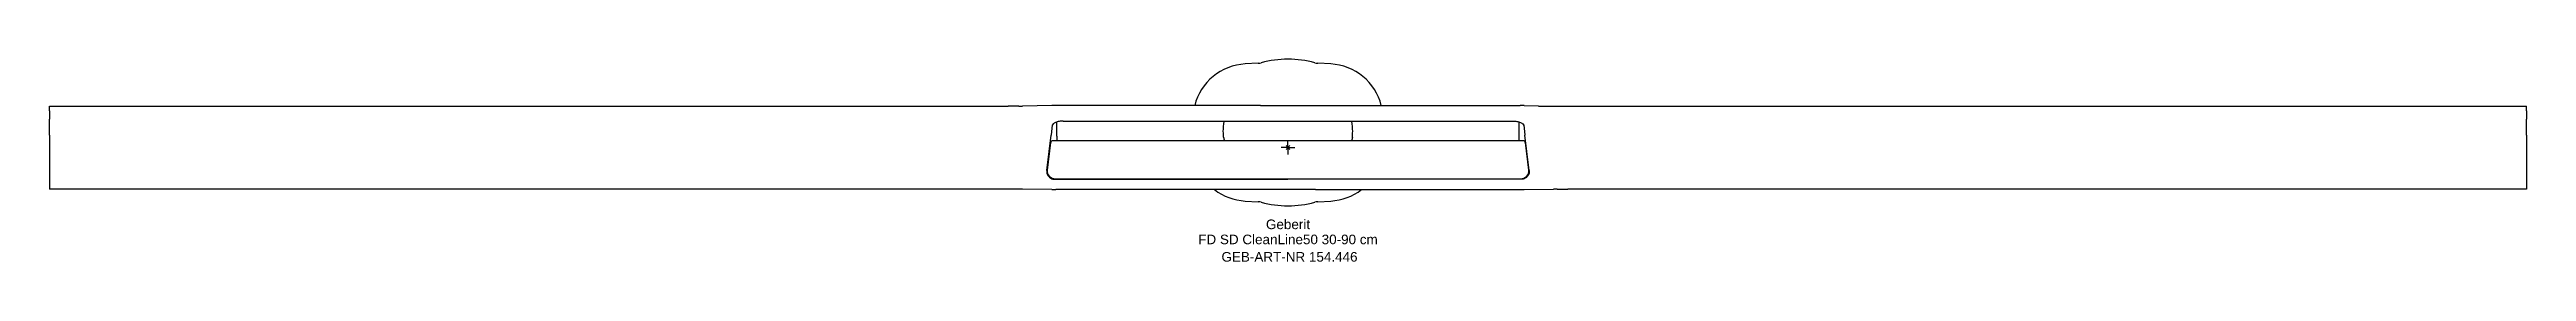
# Model space of a CAD drawing. Header units: millimetres. Extents: x -450 to 450, y -42 to 32.
import ezdxf
from ezdxf.enums import TextEntityAlignment as Align

# ---------------------------------------------------------------- set-up
doc = ezdxf.new("R2010")
doc.units = ezdxf.units.MM
doc.layers.get('0').update_dxf_attribs({"linetype": 'CONTINUOUS'})
for name, color, linetype, lineweight in [('Arbeitspunkt(DIN)', 7, 'CONTINUOUS', 25), ('GEB-ART-NR', 1, 'CONTINUOUS', 18), ('GEB-BEZUG', 2, 'CONTINUOUS', 25), ('GEB-TEXT', 5, 'CONTINUOUS', 18)]:
    doc.layers.add(name, color=color, linetype=linetype, lineweight=lineweight)
doc.layers.add('GEB-KONTUR-A', color=5, linetype='CONTINUOUS')
doc.styles.get("Standard").update_dxf_attribs({"font": 'arial.ttf'})

# ---------------------------------------------------------------- blocks, each defined once
blk = doc.blocks.new('Einfügepunkt')
at = {"layer": 'GEB-BEZUG'}
for p, q in [((-0.71, -0.71), (0.71, 0.71)), ((-0.71, 0.71), (0.71, -0.71))]:
    blk.add_line(p, q, dxfattribs=at)

msp = doc.modelspace()

# ---------------------------------------------------------------- linework, layer by layer
at = {"layer": 'Arbeitspunkt(DIN)', "ltscale": 5}
for q in [(-2.5, 0), (0, 2.5), (0, -2.5), (2.5, 0)]:
    msp.add_line((0, 0), q, dxfattribs=at)
at = {"layer": 'GEB-KONTUR-A', "ltscale": 5}
for p, q in [((-10.82, 30.73), (-15.53, 30.49)), ((15.53, 30.49), (10.82, 30.73)), ((-450, 15.15), (-102, 15.15)), ((-450, 15.03), (-450, 15.15)), ((-450, 15.15), (-450, 15.15)), ((-450, 13.33), (-450, 15.03)), ((-450, 13.33), (-450, 11.93)), ((-450, 11.93), (-450, 10.41)), ((-450, 8.31), (-450, 10.41)), ((-102, 15.15), (-102, 15.15)), ((-102, 15.15), (-102, 15.11)), ((-97.83, 15.11), (-101.7, 15.11)), ((-85.79, 15.3), (-96.41, 15.12)), ((-10, 15.31), (-84.37, 15.31)), ((-84, 4.18), (-84, 9.32)), ((-81.67, 9.65), (81.67, 9.65)), ((10, 15.31), (84.37, 15.31)), ((84, 4.18), (84, 9.32)), ((85.79, 15.3), (91, 15.21)), ((91, 15.21), (91, 15.14)), ((93, 15.11), (101.7, 15.11)), ((102, 15.15), (450, 15.15)), ((102, 15.15), (102, 15.15)), ((102, 15.15), (102, 15.11)), ((450, 15.03), (450, 15.15)), ((450, 15.15), (450, 15.15)), ((450, 13.33), (450, 15.03)), ((450, 13.33), (450, 11.93)), ((450, 11.93), (450, 10.41)), ((450, 8.31), (450, 10.41)), ((-450, 4.57), (-450, 8.31)), ((-450, 4.57), (-450, -13.09)), ((-87.68, -8.34), (-86.1, 4.57)), ((-86.24, 1.83), (-87.47, -8.27)), ((-85.65, 8.31), (-86.1, 4.57)), ((85.48, 2.5), (-85.48, 2.5)), ((-84, 4.18), (-84, 2.5)), ((84, 2.5), (84, 4.18)), ((85.65, 8.31), (86.1, 4.57)), ((87.68, -8.34), (86.1, 4.57)), ((87.47, -8.27), (86.24, 1.83)), ((450, 4.57), (450, 8.31)), ((450, 4.57), (450, -13.09)), ((-87.49, -9.29), (-87.49, -8.58)), ((87.49, -9.29), (87.49, -8.58)), ((-450, -13.09), (-450, -13.19)), ((-450, -13.19), (-450, -13.23)), ((-450, -13.23), (-450, -13.33)), ((-450, -13.33), (-450, -13.68)), ((-450, -13.68), (-450, -13.78)), ((-450, -13.78), (-450, -15.02)), ((-450, -15.02), (-450, -15.03)), ((-450, -15.03), (-450, -15.04)), ((-450, -15.04), (-450, -15.15)), ((-102, -15.15), (-450, -15.15)), ((-450, -15.15), (-450, -15.15)), ((-102, -15.15), (-102, -15.11)), ((-102, -15.15), (-102, -15.15)), ((-97.83, -15.11), (-101.7, -15.11)), ((-85.79, -15.3), (-96.41, -15.12)), ((-84.49, -11.39), (84.49, -11.39)), ((-10, -15.31), (-84.37, -15.31)), ((10, -15.31), (84.37, -15.31)), ((85.79, -15.3), (96.41, -15.12)), ((97.83, -15.11), (101.7, -15.11)), ((102, -15.15), (102, -15.11)), ((450, -15.15), (102, -15.15)), ((102, -15.15), (102, -15.15)), ((450, -13.09), (450, -13.19)), ((450, -13.19), (450, -13.23)), ((450, -13.23), (450, -13.33)), ((450, -13.33), (450, -13.68)), ((450, -13.68), (450, -13.78)), ((450, -13.78), (450, -15.02)), ((450, -15.02), (450, -15.03)), ((450, -15.03), (450, -15.04)), ((450, -15.04), (450, -15.15)), ((450, -15.15), (450, -15.15)), ((-15.53, -19.49), (-10.82, -19.73)), ((10.82, -19.73), (15.53, -19.49))]:
    msp.add_line(p, q, dxfattribs=at)
for centre, radius, start, end in [((-14.48, 10.51), 20, 93, 166.11127), ((-11.08, 35.73), 5, 273, 285.15152), ((0, -5.2), 37.4, 74.84848, 105.15152), ((11.08, 35.73), 5, 254.84848, 267), ((14.48, 10.51), 20, 13.88873, 87), ((-14.48, 0.49), 20, 232.18898, 267), ((14.48, 0.49), 20, 273, 307.81102), ((-11.08, -24.73), 5, 74.84848, 87), ((0, 16.2), 37.4, 254.84848, 285.15152), ((11.08, -24.73), 5, 93, 105.15152)]:
    msp.add_arc(centre, radius, start, end, dxfattribs=at)
for centre, major_axis, ratio, start_param, end_param in [((-101.7, 15.11), (-0.3, 0), 0.017455, 0, 1.570796), ((-97.83, 15.14), (2, 0), 0.017455, 4.712389, 5.497787), ((-84.37, 15.28), (-2, 0), 0.01745, 4.712389, 5.497939), ((0, 15.73), (-26, 0), 0.017455, 1.176005, 1.965587), ((84.37, 15.28), (2, 0), 0.01745, 0.785246, 1.570796), ((93, 15.14), (2, 0), 0.017455, 3.141595, 4.712388), ((101.7, 15.11), (0.3, 0), 0.017455, 4.712389, 6.283185), ((-85.49, 1.75), (-0.621, -0.428), 0.984952, 4.101633, 5.565851), ((85.49, 1.75), (0.621, -0.428), 0.984952, 0.717334, 2.181553), ((-84.49, -8.58), (-3, 0), 0.935444, 6.169739, 7.853982), ((84.49, -8.58), (3, 0), 0.935444, 4.712389, 6.396632), ((-101.7, -15.11), (-0.3, 0), 0.017455, 4.712389, 6.283185), ((-97.83, -15.14), (2, 0), 0.017455, 0.785398, 1.570796), ((-84.49, -9.29), (-3, 0), 0.935444, 0, 0.199407), ((-84.37, -15.28), (-2, 0), 0.01745, 0.785246, 1.570796), ((0, -15.73), (-26, 0), 0.017455, 4.317598, 5.10718), ((84.37, -15.28), (2, 0), 0.01745, 4.712389, 5.497939), ((84.49, -9.29), (3, 0), 0.935444, 6.083779, 6.283185), ((97.83, -15.14), (-2, 0), 0.017455, 4.712389, 5.497787), ((101.7, -15.11), (0.3, 0), 0.017455, 0, 1.570796)]:
    msp.add_ellipse(centre, major_axis=major_axis, ratio=ratio, start_param=start_param, end_param=end_param, dxfattribs=at)
for points, knots in [([(-81.67, 9.65), (-82.18, 9.65), (-82.67, 9.61), (-83.14, 9.53), (-83.62, 9.44), (-84.06, 9.32), (-84.43, 9.16), (-84.8, 9.01), (-85.09, 8.83), (-85.31, 8.63), (-85.53, 8.42), (-85.66, 8.19), (-85.69, 7.96)], [0, 0, 0, 0, 0.1504137, 0.1504137, 0.1504137, 0.3043354, 0.3043354, 0.3043354, 0.4539278, 0.4539278, 0.4539278, 0.6106001, 0.6106001, 0.6106001, 0.6106001]), ([(-23.41, 3.82), (-23.47, 4.52), (-23.5, 5.21), (-23.5, 5.9), (-23.5, 7.09), (-23.41, 8.32), (-23.22, 9.54)], [-0.2055085, -0.2055085, -0.2055085, -0.2055085, 0, 0, 0, 0.3575213, 0.3575213, 0.3575213, 0.3575213]), ([(23.41, 3.82), (23.47, 4.52), (23.5, 5.21), (23.5, 7.09), (23.41, 8.32), (23.22, 9.54)], [7.0246193, 7.0246193, 7.0246193, 7.0246193, 7.2301278, 7.2301278, 7.5876492, 7.5876492, 7.5876492, 7.5876492]), ([(81.67, 9.65), (82.18, 9.65), (82.67, 9.61), (83.14, 9.53), (83.62, 9.44), (84.06, 9.32), (84.43, 9.16), (84.8, 9.01), (85.09, 8.83), (85.31, 8.63), (85.53, 8.42), (85.66, 8.19), (85.69, 7.96)], [0, 0, 0, 0, 0.1504044, 0.1504044, 0.1504044, 0.3043262, 0.3043262, 0.3043262, 0.453923, 0.453923, 0.453923, 0.6106, 0.6106, 0.6106, 0.6106]), ([(-87.68, -8.34), (-87.72, -8.71), (-87.69, -9.09), (-87.58, -9.45), (-87.47, -9.81), (-87.29, -10.16), (-87.04, -10.45), (-86.79, -10.75), (-86.48, -11), (-86.13, -11.19), (-85.9, -11.31), (-85.65, -11.41), (-85.39, -11.47), (-85.13, -11.54), (-84.86, -11.57), (-84.59, -11.57)], [-0.5237491, -0.5237491, -0.5237491, -0.5237491, -0.4040557, -0.4040557, -0.4040557, -0.2821778, -0.2821778, -0.2821778, -0.1614782, -0.1614782, -0.1614782, -0.0806114, -0.0806114, -0.0806114, 0, 0, 0, 0]), ([(87.68, -8.34), (87.72, -8.71), (87.69, -9.09), (87.58, -9.45), (87.47, -9.81), (87.29, -10.16), (87.04, -10.45), (86.79, -10.75), (86.48, -11), (86.13, -11.19), (85.9, -11.31), (85.65, -11.41), (85.39, -11.47), (85.13, -11.54), (84.86, -11.57), (84.59, -11.57)], [0, 0, 0, 0, 0.1197057, 0.1197057, 0.1197057, 0.2415961, 0.2415961, 0.2415961, 0.3623081, 0.3623081, 0.3623081, 0.4431832, 0.4431832, 0.4431832, 0.5238029, 0.5238029, 0.5238029, 0.5238029]), ([(-84.59, -11.57), (-83.94, -11.57), (-83.28, -11.57), (-82.62, -11.57), (-81.97, -11.57), (-81.31, -11.57), (-80.65, -11.57), (-79.98, -11.57), (-79.3, -11.57), (-78.62, -11.57), (-77.92, -11.57), (-77.23, -11.57), (-76.53, -11.57), (-75.79, -11.57), (-75.05, -11.57), (-74.31, -11.57), (-73.55, -11.57), (-72.78, -11.57), (-72.01, -11.57), (-71.17, -11.57), (-70.34, -11.57), (-69.51, -11.57), (-69.1, -11.57), (-68.69, -11.57), (-68.28, -11.57), (-67.32, -11.57), (-66.35, -11.57), (-65.38, -11.57), (-64.37, -11.57), (-63.36, -11.57), (-62.35, -11.57), (-61.29, -11.57), (-60.22, -11.57), (-59.14, -11.57), (-58.03, -11.57), (-56.91, -11.57), (-55.79, -11.57), (-54.57, -11.57), (-53.36, -11.57), (-52.14, -11.57), (-51.88, -11.57), (-51.62, -11.57), (-51.35, -11.57), (-50.19, -11.57), (-49.04, -11.57), (-47.89, -11.57), (-46.78, -11.57), (-45.68, -11.57), (-44.58, -11.57), (-43.55, -11.57), (-42.51, -11.57), (-41.48, -11.57), (-40.49, -11.57), (-39.49, -11.57), (-38.5, -11.57), (-37.54, -11.57), (-36.59, -11.57), (-35.64, -11.57), (-34.68, -11.57), (-33.74, -11.57), (-32.8, -11.57), (-32.15, -11.57), (-31.49, -11.57), (-30.85, -11.57), (-30.22, -11.57), (-29.59, -11.57), (-28.97, -11.57), (-28.37, -11.57), (-27.77, -11.57), (-27.17, -11.57), (-26.59, -11.57), (-26, -11.57), (-25.42, -11.57), (-24.85, -11.57), (-24.27, -11.57), (-23.71, -11.57), (-23.14, -11.57), (-22.58, -11.57), (-22.02, -11.57), (-21.47, -11.57), (-20.91, -11.57), (-20.36, -11.57), (-19.81, -11.57), (-19.26, -11.57), (-18.72, -11.57), (-18.17, -11.57), (-17.63, -11.57), (-17.09, -11.57), (-16.63, -11.57), (-16.19, -11.57), (-15.74, -11.57), (-15.14, -11.57), (-14.55, -11.57), (-13.96, -11.57), (-13.36, -11.57), (-12.77, -11.57), (-12.19, -11.57), (-11.6, -11.57), (-11.01, -11.57), (-10.43, -11.57), (-9.85, -11.57), (-9.27, -11.57), (-8.7, -11.57), (-8.11, -11.57), (-7.53, -11.57), (-6.96, -11.57), (-6.76, -11.57), (-6.56, -11.57), (-6.37, -11.57), (-5.74, -11.57), (-5.12, -11.57), (-4.51, -11.57), (-3.92, -11.57), (-3.34, -11.57), (-2.77, -11.57), (-2.23, -11.57), (-1.69, -11.57), (-1.16, -11.57), (-0.77, -11.57), (-0.38, -11.57), (0, -11.57)], [4.811345, 4.811345, 4.811345, 4.811345, 7.464365, 7.464365, 7.464365, 10.086805, 10.086805, 10.086805, 12.751598, 12.751598, 12.751598, 15.473916, 15.473916, 15.473916, 18.326578, 18.326578, 18.326578, 21.282472, 21.282472, 21.282472, 24.47306, 24.47306, 24.47306, 26.035503, 26.035503, 26.035503, 29.72432, 29.72432, 29.72432, 33.533982, 33.533982, 33.533982, 37.561026, 37.561026, 37.561026, 41.749888, 41.749888, 41.749888, 46.275636, 46.275636, 46.275636, 47.259661, 47.259661, 47.259661, 51.57194, 51.57194, 51.57194, 55.72063, 55.72063, 55.72063, 59.647042, 59.647042, 59.647042, 63.457202, 63.457202, 63.457202, 67.161906, 67.161906, 67.161906, 70.866611, 70.866611, 70.866611, 73.432397, 73.432397, 73.432397, 75.9113, 75.9113, 75.9113, 78.306335, 78.306335, 78.306335, 80.668795, 80.668795, 80.668795, 83.011103, 83.011103, 83.011103, 85.344562, 85.344562, 85.344562, 87.6874, 87.6874, 87.6874, 90.046431, 90.046431, 90.046431, 92.455057, 92.455057, 92.455057, 94.47356, 94.47356, 94.47356, 97.220167, 97.220167, 97.220167, 99.981565, 99.981565, 99.981565, 102.776342, 102.776342, 102.776342, 105.596794, 105.596794, 105.596794, 108.46582, 108.46582, 108.46582, 109.447782, 109.447782, 109.447782, 112.586971, 112.586971, 112.586971, 115.570941, 115.570941, 115.570941, 118.347164, 118.347164, 118.347164, 120.346773, 120.346773, 120.346773, 120.346773]), ([(84.59, -11.57), (83.94, -11.57), (83.28, -11.57), (82.62, -11.57), (81.97, -11.57), (81.31, -11.57), (80.65, -11.57), (79.98, -11.57), (79.3, -11.57), (78.62, -11.57), (77.92, -11.57), (77.23, -11.57), (76.53, -11.57), (75.79, -11.57), (75.05, -11.57), (74.31, -11.57), (73.55, -11.57), (72.78, -11.57), (72.01, -11.57), (71.17, -11.57), (70.34, -11.57), (69.51, -11.57), (69.1, -11.57), (68.69, -11.57), (68.28, -11.57), (67.32, -11.57), (66.35, -11.57), (65.38, -11.57), (64.37, -11.57), (63.36, -11.57), (62.35, -11.57), (61.29, -11.57), (60.22, -11.57), (59.14, -11.57), (58.03, -11.57), (56.91, -11.57), (55.79, -11.57), (54.57, -11.57), (53.36, -11.57), (52.14, -11.57), (51.88, -11.57), (51.62, -11.57), (51.35, -11.57), (50.19, -11.57), (49.04, -11.57), (47.89, -11.57), (46.78, -11.57), (45.68, -11.57), (44.58, -11.57), (43.55, -11.57), (42.51, -11.57), (41.48, -11.57), (40.49, -11.57), (39.49, -11.57), (38.5, -11.57), (37.54, -11.57), (36.59, -11.57), (35.64, -11.57), (34.68, -11.57), (33.74, -11.57), (32.8, -11.57), (32.15, -11.57), (31.49, -11.57), (30.85, -11.57), (30.22, -11.57), (29.59, -11.57), (28.97, -11.57), (28.37, -11.57), (27.77, -11.57), (27.17, -11.57), (26.59, -11.57), (26, -11.57), (25.42, -11.57), (24.85, -11.57), (24.27, -11.57), (23.71, -11.57), (23.14, -11.57), (22.58, -11.57), (22.02, -11.57), (21.47, -11.57), (20.91, -11.57), (20.36, -11.57), (19.81, -11.57), (19.26, -11.57), (18.72, -11.57), (18.17, -11.57), (17.63, -11.57), (17.09, -11.57), (16.63, -11.57), (16.19, -11.57), (15.74, -11.57), (15.14, -11.57), (14.55, -11.57), (13.96, -11.57), (13.36, -11.57), (12.77, -11.57), (12.19, -11.57), (11.6, -11.57), (11.01, -11.57), (10.43, -11.57), (9.85, -11.57), (9.27, -11.57), (8.7, -11.57), (8.11, -11.57), (7.53, -11.57), (6.96, -11.57), (6.76, -11.57), (6.56, -11.57), (6.37, -11.57), (5.74, -11.57), (5.12, -11.57), (4.51, -11.57), (3.92, -11.57), (3.34, -11.57), (2.77, -11.57), (2.23, -11.57), (1.69, -11.57), (1.16, -11.57), (0.77, -11.57), (0.38, -11.57), (0, -11.57)], [4.811345, 4.811345, 4.811345, 4.811345, 7.464365, 7.464365, 7.464365, 10.086805, 10.086805, 10.086805, 12.751598, 12.751598, 12.751598, 15.473916, 15.473916, 15.473916, 18.326578, 18.326578, 18.326578, 21.282472, 21.282472, 21.282472, 24.47306, 24.47306, 24.47306, 26.035503, 26.035503, 26.035503, 29.72432, 29.72432, 29.72432, 33.533982, 33.533982, 33.533982, 37.561026, 37.561026, 37.561026, 41.749888, 41.749888, 41.749888, 46.275636, 46.275636, 46.275636, 47.259661, 47.259661, 47.259661, 51.57194, 51.57194, 51.57194, 55.72063, 55.72063, 55.72063, 59.647042, 59.647042, 59.647042, 63.457202, 63.457202, 63.457202, 67.161906, 67.161906, 67.161906, 70.866611, 70.866611, 70.866611, 73.432397, 73.432397, 73.432397, 75.9113, 75.9113, 75.9113, 78.306335, 78.306335, 78.306335, 80.668795, 80.668795, 80.668795, 83.011103, 83.011103, 83.011103, 85.344562, 85.344562, 85.344562, 87.6874, 87.6874, 87.6874, 90.046431, 90.046431, 90.046431, 92.455057, 92.455057, 92.455057, 94.47356, 94.47356, 94.47356, 97.220167, 97.220167, 97.220167, 99.981565, 99.981565, 99.981565, 102.776342, 102.776342, 102.776342, 105.596794, 105.596794, 105.596794, 108.46582, 108.46582, 108.46582, 109.447782, 109.447782, 109.447782, 112.586971, 112.586971, 112.586971, 115.570941, 115.570941, 115.570941, 118.347164, 118.347164, 118.347164, 120.346773, 120.346773, 120.346773, 120.346773])]:
    msp.add_open_spline(points, degree=3, knots=knots, dxfattribs=at)
for points in [[(-23.22, 9.54), (-23.21, 9.58), (-23.2, 9.61), (-23.2, 9.65)], [(23.22, 9.54), (23.21, 9.58), (23.2, 9.61), (23.2, 9.65)], [(-23.41, 3.82), (-23.37, 3.37), (-23.26, 2.92), (-23.08, 2.5)], [(23.41, 3.82), (23.37, 3.37), (23.26, 2.92), (23.08, 2.5)]]:
    msp.add_open_spline(points, degree=3, dxfattribs=at)

# ---------------------------------------------------------------- block references
at = {"ltscale": 5}
msp.add_blockref('Einfügepunkt', (0, 0), dxfattribs=at)

# ---------------------------------------------------------------- texts
at = {"layer": 'GEB-ART-NR'}
msp.add_text('GEB-ART-NR 154.446', height=3.5, dxfattribs=at).set_placement((0.55, -41.58), align=Align.CENTER)
at = {"layer": 'GEB-TEXT'}
for s, p in [('Geberit', (0, -29.73)), ('FD SD CleanLine50 30-90 cm', (0, -35.23))]:
    msp.add_text(s, height=3.5, dxfattribs=at).set_placement(p, align=Align.CENTER)

doc.saveas('drawing.dxf')
